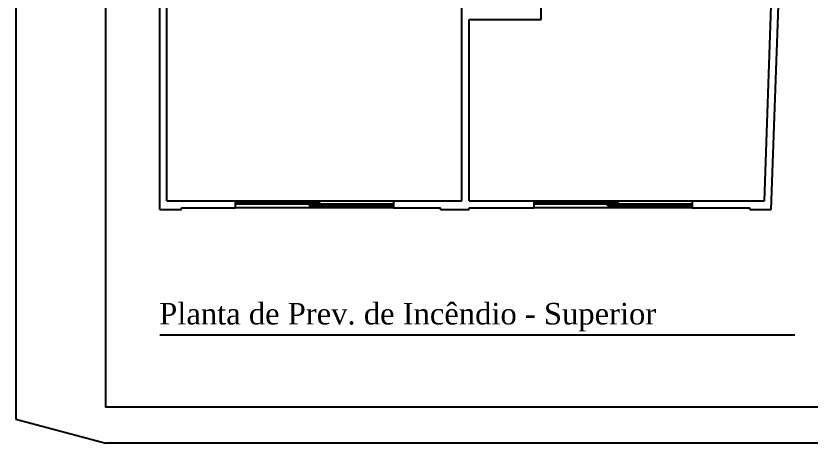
# Model space of a CAD drawing. Header units: millimetres. Extents: x 9200 to 13100, y 733 to 2283.
# Drawn here: x 9200 to 10304, y 733 to 1327 of the extents above; entities that cross this region are included whole.
import ezdxf

# ---------------------------------------------------------------- set-up
doc = ezdxf.new("R2010")
doc.units = ezdxf.units.MM
for name, color, linetype in [('006 - 0.500', 6, 'Continuous'), ('010 - 0.050', 10, 'Continuous'), ('014 - 1.000', 14, 'Continuous'), ('040 - 0.150', 40, 'Continuous')]:
    doc.layers.add(name, color=color, linetype=linetype)
doc.styles.add('style2', font='BOOKOSBI.TTF')

msp = doc.modelspace()

# ---------------------------------------------------------------- linework, layer by layer
at = {"layer": '006 - 0.500'}
msp.add_line((10282.49, 882.94), (9399.75, 882.94), dxfattribs=at)
at = {"layer": '010 - 0.050', "ltscale": 2.5}
for p, q in [((9504.75, 1069.94), (9724.75, 1069.94)), ((9504.75, 1067.44), (9622.25, 1067.44)), ((9504.75, 1065.44), (9724.75, 1065.44)), ((9724.75, 1059.94), (9504.75, 1059.94)), ((9607.25, 1063.44), (9607.25, 1065.44)), ((9607.25, 1063.44), (9724.75, 1063.44)), ((9622.25, 1065.44), (9622.25, 1067.44)), ((9919.75, 1069.94), (10139.75, 1069.94)), ((9919.75, 1067.44), (10037.25, 1067.44)), ((9919.75, 1065.44), (10139.75, 1065.44)), ((10139.75, 1059.94), (9919.75, 1059.94)), ((10022.25, 1063.44), (10022.25, 1065.44)), ((10022.25, 1063.44), (10139.75, 1063.44)), ((10037.25, 1065.44), (10037.25, 1067.44))]:
    msp.add_line(p, q, dxfattribs=at)
at = {"layer": '014 - 1.000'}
msp.add_lwpolyline([(9324.75, 2232.94), (13049.75, 2232.94), (13049.75, 782.94), (9324.75, 782.94)], close=True, dxfattribs=at)
at = {"layer": '040 - 0.150'}
for p, q in [((9199.75, 2184.45), (9199.75, 766.44)), ((9199.75, 766.44), (9324.75, 732.94)), ((13099.75, 732.94), (9324.75, 732.94))]:
    msp.add_line(p, q, dxfattribs=at)
at = {"layer": '040 - 0.150', "ltscale": 2.5}
for p, q in [((9399.75, 1057.94), (9399.75, 1909.94)), ((9409.75, 1069.94), (9409.75, 1899.58)), ((10249.68, 1057.94), (10278.34, 1878.61)), ((10240.09, 1069.94), (10267.99, 1868.97)), ((9819.75, 1069.94), (9819.75, 1658.44)), ((9929.75, 1321.94), (9929.75, 1658.44)), ((9829.75, 1069.94), (9829.75, 1321.94)), ((9829.75, 1321.94), (9929.75, 1321.94)), ((9409.75, 1069.94), (9504.75, 1069.94)), ((9429.75, 1057.94), (9429.75, 1059.94)), ((9429.75, 1059.94), (9504.75, 1059.94)), ((9504.75, 1069.94), (9504.75, 1059.94)), ((9724.75, 1069.94), (9819.75, 1069.94)), ((9724.75, 1069.94), (9724.75, 1059.94)), ((9724.75, 1059.94), (9789.75, 1059.94)), ((9789.75, 1057.94), (9789.75, 1059.94)), ((9829.75, 1069.94), (9919.75, 1069.94)), ((9829.75, 1059.94), (9919.75, 1059.94)), ((9829.75, 1057.94), (9829.75, 1059.94)), ((9919.75, 1069.94), (9919.75, 1059.94)), ((10139.75, 1069.94), (10240.09, 1069.94)), ((10139.75, 1069.94), (10139.75, 1059.94)), ((10139.75, 1059.94), (10219.75, 1059.94)), ((10219.75, 1057.94), (10219.75, 1059.94)), ((9399.75, 1057.94), (9429.75, 1057.94)), ((9789.75, 1057.94), (9829.75, 1057.94)), ((10219.75, 1057.94), (10249.68, 1057.94))]:
    msp.add_line(p, q, dxfattribs=at)

# ---------------------------------------------------------------- texts
at = {"layer": '010 - 0.050', "style": 'style2'}
msp.add_text('Planta de Prev. de Incêndio - Superior', height=30, dxfattribs=at).set_placement((9398.94, 897.91))

doc.saveas('drawing.dxf')
